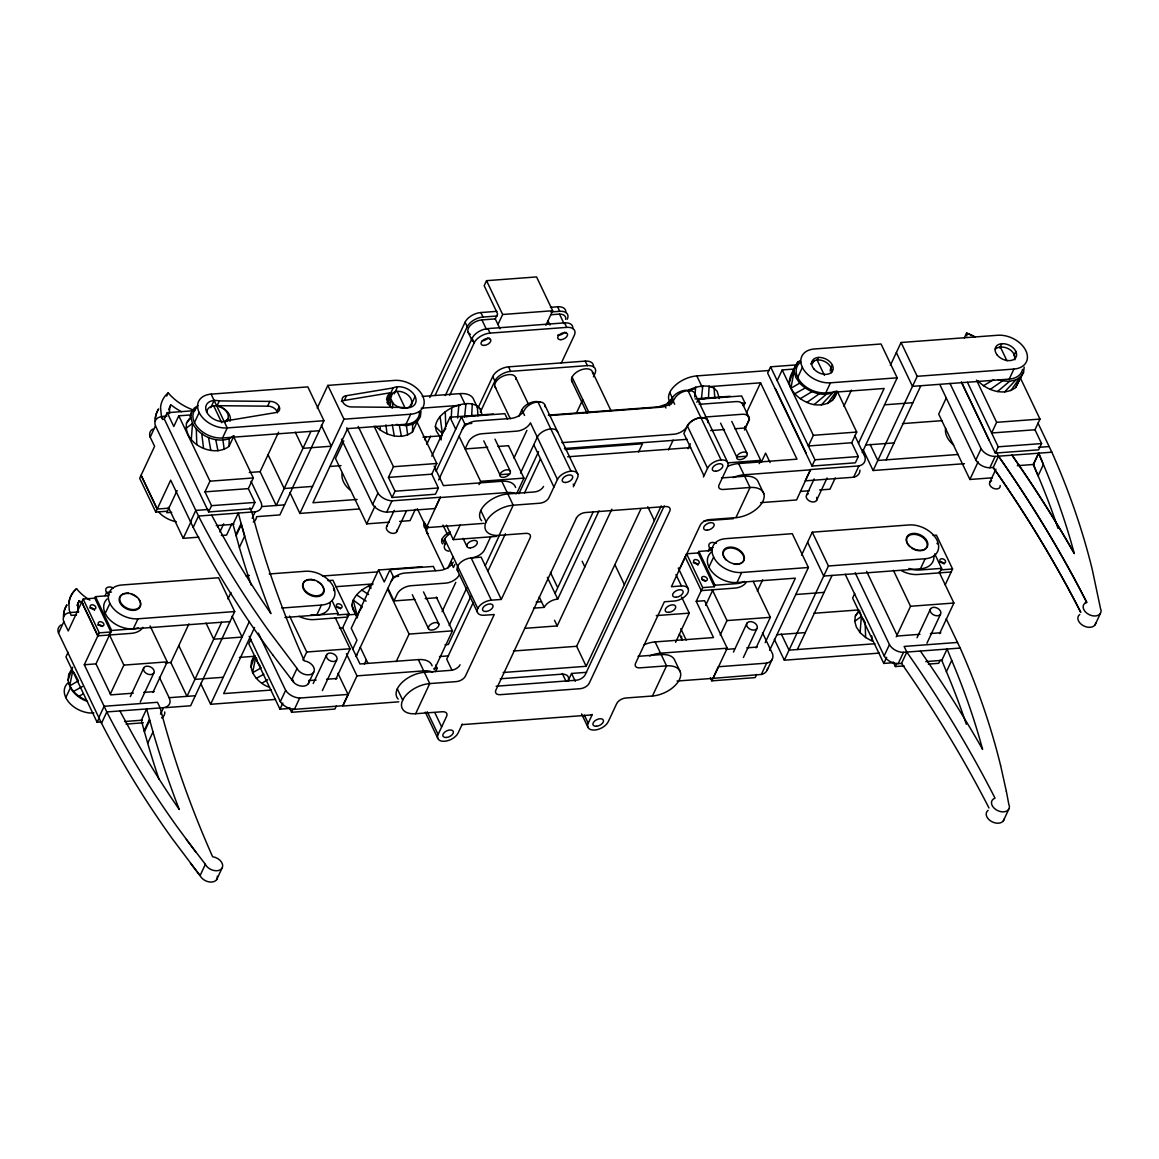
<?xml version="1.0" encoding="UTF-8"?>
<svg xmlns="http://www.w3.org/2000/svg" width="1159" height="1159" viewBox="0 0 1159 1159"><rect width="100%" height="100%" fill="white"/><g stroke="black" fill="none" stroke-linecap="round" stroke-linejoin="round"><path stroke-width="1.5" d="M189.395 418.645L186.527 423.064C183.064 443.651 213.242 458.486 229.018 446.374L229.207 438.754L232.814 436.45M375.864 426.222C384.991 435.422 401.42 440.55 412.488 431.916L412.691 424.295L417.486 421.239L420.355 416.82L421.007 411.488M63.513 617.066L63.586 614.835A45.187 30.728 25.1 0 1 66.961 604.853A45.187 30.728 25.1 0 0 63.586 614.864M89.823 600.145A42.318 28.772 25.1 0 1 76.537 588.714A45.187 30.728 25.1 0 0 68.888 603.52L69.265 610.286L71.134 615.4L76.523 614.98M155.19 421.181L155.263 418.95A45.187 30.728 25.1 0 1 158.638 408.968A45.187 30.728 25.1 0 0 155.263 418.978M451.257 418.356L451.764 407.722C460.427 403.839 473.495 400.29 480.362 409.069L482.101 414.879M466.382 416.588L471.684 415.617L472.293 403.94M702.774 385.933L701.412 399.203L708.482 397.899L709.105 386.222L702.774 385.933L695.704 387.222L688.576 390.003M191.293 439.71L192.524 423.455L190.887 417.718L191.525 412.372L194.393 407.968L198.001 405.679M871.713 635.813L872.365 641.202L865.628 637.508L860.108 632.64L861.354 616.385L860.123 612.082M457.631 418.051L458.892 404.94M694.763 397.059L695.704 387.222M392.452 408.055L392.944 403.158L390.453 397.943L390.742 395.48C396.552 385.034 417.805 396.479 410.054 406.737M464.614 416.921L465.976 403.651M68.048 680.159L68.685 674.813L72.611 667.28L68.048 680.159C69.511 689.576 77.392 696.298 85.679 700.036M206.968 412.401L207.273 409.938C213.068 399.493 234.321 410.938 226.584 421.195M268.555 686.939C256.603 682.593 245.056 667.598 254.705 655.69M836.972 391.278C834.813 405.259 817.79 407.62 806.925 402.405C800.304 399.391 794.379 394.755 790.916 388.251C785.99 378.848 794.089 370.243 797.783 362.086L800.188 360.565M835.002 391.336C823.469 398.102 808.33 392.162 799.681 383.151L790.916 388.251L794.929 366.505L797.783 362.086M831.582 372.778C833.582 362.622 816.168 354.857 810.663 364.056M860.108 632.64L856.356 627.062L854.719 621.325L855.356 615.98L858.225 611.575M1014.849 359.797C1016.457 350.293 1002.535 343.441 995.248 349.033M977.95 380.847C987.149 390.583 1004.1 396.479 1015.675 387.512L1023.542 372.416L1024.179 367.084M390.003 407.331L391.206 400.579L387.99 404.245M72.698 671.119L69.685 685.896L78.435 680.797L73.857 672.35M255.574 658.022L252.546 672.799L261.311 667.7M391.409 396.494L392.061 393.437M357.233 616.878L352.814 609.272L351.872 604.94C353.582 594.596 363.332 587.83 372.561 584.44M358.015 615.27L358.884 611.952L362.303 606.823L353.176 599.985L357.58 616.921M441.057 438.537L436.291 430.887L435.349 426.57C436.595 417.675 444.375 411.735 451.764 407.722M441.492 436.885L442.361 433.567L445.78 428.453M830.206 371.068L831.133 367.664M189.931 417.081L191.525 412.372M234.017 435.697L229.018 446.374M417.486 421.239L412.488 431.916M250.909 667.062L254.864 655.849M789.279 382.513L794.929 366.505M1020.804 376.689L1015.675 387.512M390.742 395.48L387.222 403.013L390.453 397.943M166.708 396.074L168.214 392.829A42.318 28.772 25.1 0 0 193.263 409.967M217.341 876.247A9.46 6.432 25.1 0 1 210.648 882.086A9.46 6.432 25.1 0 1 200.072 875.639L171.967 838.276A965.548 656.559 25.1 0 1 101.528 723.23L58.529 633.06L63.817 621.76L68.222 630.945L83.158 599.029L94.792 598.16L95.487 596.653L108.83 595.654M167.432 511.206L155.799 512.075L139.674 478.261L154.611 446.331L150.192 437.175L155.48 425.875A12.155 8.258 25.1 0 1 161.463 416.675L160.55 407.635A45.187 30.728 25.1 0 1 168.214 392.829M76.914 605.534L79.174 600.666A51.793 35.219 25.1 0 0 82.984 603.448M194.958 410.619L167.215 412.691L164.274 418.964L208.62 511.945L251.981 508.7L254.922 502.427L248.33 488.62L253.328 477.943L233.205 435.755M168.591 409.649L170.851 404.781A51.793 35.219 25.1 0 0 181.47 411.706M68.091 652.329L65.947 656.907L97.124 722.274L100.587 722.014M190.467 414.951L178.79 415.82L173.792 426.498L167.215 412.691M105.107 595.639L106.614 592.423L111.481 592.061M194.451 422.586L199.16 412.532A22.702 15.429 25.1 0 1 211.112 394.132L307.83 386.889L323.955 420.703L279.87 514.915L256.588 516.653M65.802 697.602L70.511 687.562M105.194 613.444L109.902 603.39A22.702 15.429 25.1 0 1 121.854 584.991L218.573 577.747L234.697 611.561L190.612 705.773L165.534 707.656M195.741 851.966L177.255 826.975A965.548 656.559 25.1 0 1 106.816 711.916L84.303 664.73L99.283 632.843L83.158 599.029M155.799 512.075L170.692 480.145L193.205 527.374A965.548 656.559 25.1 0 0 263.629 642.419L272.756 654.936M210.779 407.649L214.125 400.463M133.314 693.154L110.771 694.878L95.98 663.861L111.626 630.467L95.487 596.653M177.11 490.503L166.722 512.713L171.735 512.336M230.018 421.253A14.183 9.649 25.1 0 0 217.066 405.679L219.297 400.913L269.844 401.405A7.562 5.143 25.1 0 1 279.203 406.534L276.972 411.315M133.271 628.844L137.979 618.805L234.697 611.561M196.393 408.084A22.702 15.429 25.1 0 0 197.812 427.599A22.702 15.429 25.1 0 0 222.528 437.986L227.236 427.932L211.112 394.132M98.834 717.624L104.136 706.28L157.494 702.296L160.188 707.961A1324.52 900.673 25.1 0 0 212.619 856.747A9.46 6.432 25.1 0 1 222.499 864.295A9.46 6.432 25.1 0 1 216.327 870.757A9.46 6.432 25.1 0 1 205.36 864.31L186.367 839.493M190.511 521.738L195.799 510.395M97.124 722.274L99.268 717.696M110.322 694.053L123.868 665.107L109.062 634.06M198.826 537.168L183.223 538.341L191.496 520.652M208.62 511.945L211.561 505.672L204.969 491.865L209.967 481.188L178.79 415.82M101.528 723.259L106.816 711.916L163.52 707.685A12.155 8.258 25.1 0 0 169.489 698.471L159.363 677.233M193.205 527.374L198.493 516.03L155.48 425.875M130.33 696.617L143.875 667.671M217.066 405.679L267.613 406.172L269.844 401.405M140.253 702.064L153.799 673.118A5.679 3.854 25.1 0 0 148.193 666.208A5.679 3.854 25.1 0 0 144.527 671.843A5.679 3.854 25.1 0 0 153.799 673.118M219.935 531.88L223.687 523.839M152.93 692.416L167.229 661.861L150.076 625.918M231.843 523.839L226.584 535.096L221.383 535.487M221.659 622.238L186.976 696.356L170.851 662.542L188.946 623.875M310.916 431.38L276.233 505.483L260.109 471.684L278.58 432.206M144.151 730.764L149.453 719.435M235.828 534.879L241.115 523.549M149.699 720.391L144.411 731.735L141.34 720.246L146.628 708.946L153.002 731.981A1339.659 910.974 25.1 0 0 178.385 807.244L179.254 809.518L172.14 799.044A950.394 646.273 25.1 0 1 126.664 723.361M236.088 535.835L241.376 524.505L238.305 513.06L233.017 524.39L239.377 547.396A1339.659 910.974 25.1 0 0 251.199 585.02M160.493 714.161L163.52 707.685M252.169 518.276L255.183 511.785A12.155 8.258 25.1 0 0 261.166 502.615L251.025 481.347M159 779.312A1339.659 910.974 25.1 0 1 147.7 743.267L153.002 731.952M239.377 547.396L244.665 536.066L241.376 524.505L244.665 536.095A1339.659 910.974 25.1 0 0 270.047 611.372L270.931 613.633L263.803 603.158A950.394 646.273 25.1 0 1 218.341 527.504L211.59 515.06M317.204 408.127L327.838 385.396L394.553 380.398A22.702 15.429 25.1 0 1 422.629 395.813A22.702 15.429 25.1 0 1 410.677 414.212L405.969 424.266L347.599 428.627L312.916 502.745L357.146 499.442M227.946 599L230.974 592.495M341.354 401.449A7.562 5.143 25.1 0 1 344.324 400.434L346.555 395.668L393.176 387.903A14.183 9.649 25.1 0 1 415.125 396.364L410.416 406.418M275.523 699.428L210.619 704.281L249.388 621.441M359.377 508.96L299.877 513.423L343.977 419.196L327.838 385.396M254.574 627.555L223.658 693.604L271.409 690.04M250.952 639.232L248.808 643.81L279.985 709.178L290.387 708.395M343.803 440.826L335.516 458.515L366.693 523.882L389.25 522.187M388.468 397.957L393.176 387.903M394.219 393.915L397.58 386.744M269.236 573.966L305.295 571.271A22.702 15.429 25.1 0 1 333.372 586.671A22.702 15.429 25.1 0 1 321.42 605.07L316.711 615.125A22.702 15.429 25.1 0 0 330.214 602.593M337.95 673.278L348.033 694.429L342.745 705.73L294.386 709.351A13.488 9.171 25.1 0 1 280.348 701.644L285.636 690.344L258.356 633.147M377.935 493.154A13.488 9.171 25.1 0 0 391.974 500.847L440.333 497.24L435.045 508.54L386.686 512.162A13.488 9.171 25.1 0 1 372.647 504.455L377.935 493.154L346.758 427.787M205.36 864.31L200.072 875.639L190.453 863.238M309.004 680.347A9.46 6.432 25.1 0 1 302.325 686.2A9.46 6.432 25.1 0 1 291.749 679.754L297.037 668.424L268.917 631.09A965.548 656.559 25.1 0 1 198.493 516.059L255.183 511.785M279.985 709.178L282.839 703.064M302.977 660.051L306.729 652.01L289.591 616.066M366.693 523.882L374.98 506.193M416.689 421.297L436.813 463.484L431.814 474.161L438.392 487.968L435.451 494.241L392.09 497.486L395.031 491.213L388.453 477.407L393.452 466.729L374.096 426.164M429.83 397.523L465.078 322.202A13.242 7.476 -25.5 0 1 480.869 312.539L496.921 311.336M545.86 325.317L552.684 310.742L536.559 276.929L486.534 280.681L484.172 285.708L497.617 313.872L495.27 318.899L499.964 328.765M435.045 395.48L467.236 326.708A13.242 7.476 -25.5 0 1 483.013 317.044L497.283 315.972M336.4 705.918L334.922 709.062L291.575 712.292L293.039 709.163M331.996 600.55L338.138 613.43L337.443 614.936L349.062 614.067L332.937 580.253L327.954 580.63M294.386 709.351L299.674 698.051L348.033 694.429M386.686 512.162L391.974 500.847M216.69 879.565L221.977 868.221M308.352 683.651L313.64 672.336M424.6 439.783L426.135 436.508M445.288 395.581L472.104 338.269A13.242 7.476 -25.5 0 1 487.896 328.605L564.607 322.868A13.242 7.476 -25.5 0 1 572.836 328.533M313.205 683.52L326.751 654.574M386.715 526.432L394.234 510.366M426.744 444.288L430.583 436.103M449.735 395.176L474.248 342.774A13.242 7.476 -25.5 0 1 490.04 333.111L566.751 327.374A13.242 7.476 -25.5 0 1 574.313 335.299L561.289 363.129M347.657 617.081L349.062 614.067M432.119 665.846A22.702 12.821 -25.5 0 0 418.327 659.601L359.956 663.977L342.687 627.772L347.7 617.052L314.35 619.572A22.702 15.429 25.1 0 1 299.152 616.371M421.876 566.751L378.515 569.996L351.235 628.279L356.958 640.261L352.626 649.489M431.785 456.168L449.996 417.24L493.357 413.995M322.376 690.576L336.675 660.022A5.679 3.854 25.1 0 0 331.054 653.111A5.679 3.854 25.1 0 0 327.403 658.747A5.679 3.854 25.1 0 0 336.675 660.022M396.639 531.88L406.418 510.989M497.95 324.534L502.658 314.495L486.534 280.681M335.791 679.319L350.09 648.765L335.284 617.718M415.328 509.381L410.054 520.637L399.652 521.42M435.364 570.648L433.35 566.418L389.989 569.663L384.223 581.963L378.515 569.996M436.016 471.307L461.47 416.907L504.831 413.662L507.526 419.297M355.987 656.53L393.35 576.704L389.989 569.663M438.609 479.971L464.831 423.948L461.47 416.907M478.174 407.62L492.734 376.516A13.242 7.476 -25.5 0 1 508.511 366.852L585.237 361.115A13.242 7.476 -25.5 0 1 593.451 366.78M480.319 412.126L494.879 381.021A13.242 7.476 -25.5 0 1 510.67 371.358L587.381 365.621A13.242 7.476 -25.5 0 1 594.944 373.531L593.408 376.805M398.768 701.832L342.876 706.019L356.986 675.871L346.425 653.719M484.056 523.346L426.367 527.664L440.333 497.24M364.419 664.121L366.36 659.978M414.806 599.377L393.988 600.942L397.218 594.031A11.344 6.418 -25.5 0 1 410.75 585.744L445.78 583.122A11.344 6.418 -25.5 0 0 459.312 574.835M396.204 661.615L409.084 634.089L387.584 589.018M496.66 536.385L453.299 539.63L460.123 525.056M479.058 484.578L480.579 481.333L459.08 436.262M447.678 568.388L452.952 557.146M518.812 416.4L521.869 409.851A11.344 6.418 -25.5 0 1 539.935 402.202M454.893 564.346L453.43 567.49L450.735 561.854M442.057 611.691L455.777 582.369M513.959 458.051L526.91 430.38M449.17 625.512L466.744 587.946M490.779 536.603L484.679 549.641A11.344 6.418 -25.5 0 1 471.148 557.928A11.344 6.418 -25.5 0 0 459.732 563.274A11.344 6.418 -25.5 0 0 458.051 571.315M520.521 473.06L537.298 437.204A11.344 6.418 -25.5 0 1 548.12 429.366A11.344 6.418 -25.5 0 1 557.725 432.046M434.263 669.714L452.445 630.844L436.32 597.044M517.117 492.662L523.94 478.102L508.569 445.896M397.305 688.881L402.68 700.152A22.702 12.821 -25.5 0 0 415.632 713.727L429.743 683.578L424.368 672.321A22.702 12.821 -25.5 0 0 401.521 682.999A22.702 12.821 -25.5 0 0 398.174 699.109M480.782 510.511L486.157 521.782A22.702 12.821 -25.5 0 0 499.109 535.357L513.22 505.208L507.845 493.937A22.702 12.821 -25.5 0 0 485.013 504.629A22.702 12.821 -25.5 0 0 481.651 520.724M435.639 671.612L437.175 668.352L435.654 665.179M470.974 596.117L448.345 644.476L444.998 644.737M485.215 565.693L499.457 535.255M518.884 493.748L538.573 451.662M473.234 602.521L446.722 659.196L451.952 670.148M487.867 571.257L505.411 533.777M524.476 493.053L540.485 458.834M576.545 412.836L582.673 399.739M461.659 725.447L458.124 732.981A11.344 6.418 -25.5 0 1 444.592 741.267A11.344 6.418 -25.5 0 1 438.116 734.473L446.635 716.262A7.562 4.274 -25.5 0 0 442.318 711.742L415.632 713.727M444.708 539.167L477.769 608.475A11.344 6.418 -25.5 0 1 491.3 600.188L501.311 599.435L530.112 537.877A7.562 4.274 -25.5 0 0 525.795 533.357L499.109 535.357M573.937 485.505L577.472 477.972A11.344 6.418 -25.5 0 0 570.981 471.177A11.344 6.418 -25.5 0 0 557.45 479.464L548.931 497.689A7.562 4.274 -25.5 0 1 539.906 503.209L513.22 505.208A22.702 12.821 -25.5 0 0 486.157 521.782M555.045 593.451L593.249 511.8M533.56 608.156L544.194 607.374A11.344 6.418 -25.5 0 1 557.725 599.087L599 510.902M524.882 628.337L557.204 625.918L611.822 509.221M638.609 451.981L642.448 443.781L565.23 449.547M503.151 672.51L586.179 666.295L576.646 646.287L641.086 508.584M668.526 449.938L673.118 440.145M696.849 402.26L698.283 399.189L741.644 395.943L745.005 402.984L743.556 406.07M586.584 672.321L571.575 673.451L568.04 680.985A11.344 6.418 -25.5 0 0 561.564 674.19L500.224 678.783M561.898 442.492A11.344 6.418 -25.5 0 0 563.781 442.492L673.857 434.234A11.344 6.418 -25.5 0 0 687.388 425.947A11.344 6.418 -25.5 0 1 699.587 417.848A11.344 6.418 -25.5 0 1 707.975 422.557A11.344 6.418 -25.5 0 0 699.587 417.819A11.344 6.418 -25.5 0 0 687.388 425.947L683.853 433.509L703.339 474.364A1.898 0.884 85.7 0 1 703.426 477.03M586.179 666.295L661.253 505.875M688.011 448.721L690.3 443.825M664.237 505.889L585.223 674.712A7.562 4.274 -25.5 0 1 576.211 680.232L496.153 686.229M638.058 656.327L661.181 654.589L666.555 665.86A22.702 12.821 -25.5 0 1 679.507 679.449A22.702 12.821 -25.5 0 1 652.445 696.008L625.759 698.008A7.562 4.274 -25.5 0 0 616.733 703.527L608.214 721.753A11.344 6.418 -25.5 0 1 594.683 730.04A11.344 6.418 -25.5 0 1 588.207 723.245L591.727 715.711M704.02 475.769L707.541 468.236A11.344 6.418 -25.5 0 1 721.072 459.949A11.344 6.418 -25.5 0 1 727.548 466.744L719.029 484.955A7.562 4.274 -25.5 0 0 723.346 489.475L750.032 487.49A22.702 12.821 -25.5 0 1 762.984 501.065A22.702 12.821 -25.5 0 1 735.922 517.638L709.236 519.623A7.562 4.274 -25.5 0 0 700.224 525.157L671.409 586.715L681.42 585.961A11.344 6.418 -25.5 0 1 687.895 592.742A11.344 6.418 -25.5 0 1 674.364 601.028L664.353 601.782L635.552 663.339A7.562 4.274 -25.5 0 0 639.869 667.859L666.555 665.86L652.445 696.008M709.265 386.657L760.565 382.818L746.454 412.966L749.467 419.297L744.455 430.018M796.624 364.868L770.605 366.809L767.664 373.097L812.01 466.063L855.371 462.818L858.312 456.545L851.72 442.738L856.718 432.061L837.377 391.496M680.101 567.533L686.577 553.799L698.196 552.93L698.906 551.423L712.249 550.424M777.182 380.616L782.18 369.938L793.857 369.069M708.221 551.104L709.728 547.888L712.973 547.642M708.917 567.128L713.625 557.073A22.702 15.429 25.1 0 1 725.577 538.674L792.278 533.691L808.403 567.49L769.634 650.344M797.696 377.443L802.39 367.389A22.702 15.429 25.1 0 1 814.342 348.989L881.043 343.991L897.182 377.805L862.209 452.532M675.61 642.274L689.257 613.125L681.579 597.03M759.232 463.614L760.739 460.369L744.614 426.57M644.172 644.679A22.702 12.821 -25.5 0 1 655.125 641.912L713.495 637.551L696.226 601.347L701.238 590.626L734.603 588.135A22.702 15.429 25.1 0 0 746.382 582.122M761.304 462.296L765.592 453.111L770.098 462.557M686.577 553.799L702.702 587.613L701.296 590.626L685.114 556.813M735.922 517.638L750.032 487.49L744.658 476.219L721.535 477.943M817.037 360.319L818.37 357.436M705.643 605.317L712.915 589.757M702.702 587.613L714.335 586.744L715.031 585.237L698.906 551.423M830.395 369.446L832.408 365.143M710.858 552.64A22.702 15.429 25.1 0 0 712.278 572.14A22.702 15.429 25.1 0 0 736.994 582.528L741.702 572.488L808.403 567.49M800.71 362.057A22.702 15.429 25.1 0 0 800.463 381.76A22.702 15.429 25.1 0 0 825.773 392.843L830.467 382.803L897.182 377.805M782.18 369.938L813.357 435.306L808.374 445.983L851.72 442.738M720.217 635.045L726.983 620.572L712.177 589.525M812.01 466.063L814.951 459.79L770.605 366.809M756.653 674.466L755.175 677.609L711.814 680.855L718.261 666.758L766.621 663.136A13.488 9.171 25.1 0 0 772.589 653.937L762.463 632.698M854.763 435.465L864.889 456.718A13.488 9.171 25.1 0 1 858.92 465.918L810.561 469.54L805.259 480.84L853.632 477.218A13.488 9.171 25.1 0 0 859.949 470.134M677.044 681.043L713.104 678.348L727.215 648.2L704.571 600.724L696.226 601.347M810.561 469.54L796.581 499.964L760.521 502.658M757.378 591.09L762.651 579.804M843.882 406.229L851.416 390.119M806.621 495.023L814.154 478.942M733.444 652.068L746.99 623.122M816.544 500.471L827.091 477.957M743.383 657.515L756.914 628.569A5.679 3.854 25.1 0 0 751.307 621.673A5.679 3.854 25.1 0 0 747.642 627.309A5.679 3.854 25.1 0 0 756.914 628.569M835.248 477.957L829.974 489.214L819.572 489.996M756.045 647.881L770.344 617.327L753.191 581.369M801.55 555.132L812.285 532.184L909.018 524.955A22.702 15.429 25.1 0 1 937.095 540.355A22.702 15.429 25.1 0 1 925.143 558.754L920.434 568.808L823.716 576.052L807.591 542.238M890.329 365.433L901.065 342.499L997.783 335.255A22.702 15.429 25.1 0 1 1025.86 350.67A22.702 15.429 25.1 0 1 1013.908 369.069L1009.214 379.123L912.481 386.353L896.356 352.553M765.201 642.622L795.364 578.167L736.994 582.528M858.5 443.26L884.129 388.482L825.773 392.843M713.104 678.348L761.333 674.437L766.621 663.136M853.632 477.218L858.92 465.918M767.099 670.264L772.387 658.949M879.261 653.111L784.324 660.21L828.424 565.998L812.285 532.184M964.447 463.687L873.104 470.525L917.189 376.313L901.065 342.499M797.363 649.533L832.061 575.415M886.142 459.848L920.826 385.73M964.288 337.964L966.563 333.082A45.187 30.728 25.1 0 1 974.994 336.965A45.187 30.728 25.1 0 0 966.563 333.111A42.318 28.772 25.1 0 1 966.794 335.98M854.763 593.495L852.618 598.073L883.795 663.426L894.197 662.658M946.222 398.03L938.703 414.111L969.88 479.478L992.423 477.798M999.797 348.019L1001.811 343.716M1013.835 355.726L1015.849 351.423M901.731 663.354L898.196 663.643A12.155 8.258 25.1 0 1 884.158 655.936L889.446 644.607L855.154 572.705M993.408 467.468L989.858 467.758A12.155 8.258 25.1 0 1 975.82 460.022L981.122 448.721L949.945 383.354M883.795 663.426L886.649 657.327M896.24 636.827L910.539 606.273L893.401 570.329M969.88 479.478L978.153 461.789M976.515 380.138L996.624 422.325L991.626 433.002L1034.987 429.757L1039.985 419.08L1020.644 378.515M904.049 665.918L895.371 666.555L896.849 663.426M1034.987 429.757L1041.579 443.564L1038.638 449.837L995.277 453.082L998.218 446.809L967.475 382.34M939.529 572.879L941.644 568.359L934.734 553.872M898.196 663.643L903.484 652.314L960.188 648.069A965.548 656.559 25.1 0 1 1000.579 765.404M989.858 467.758L995.161 456.429A12.155 8.258 25.1 0 1 981.122 448.721M957.493 642.434L904.136 646.447L906.816 652.082L901.528 663.397A1324.52 900.673 25.1 0 1 988.975 807.968M917.001 637.769L930.547 608.837M989.887 482.028L995.914 469.178M945.193 584.846L952.568 568.997L936.429 535.183L933.111 535.444M926.939 643.216L940.485 614.284A5.679 3.854 25.1 0 0 934.864 607.374A5.679 3.854 25.1 0 0 931.199 613.01A5.679 3.854 25.1 0 0 940.485 614.284M939.601 633.582L953.9 603.028L939.094 571.981M940.21 660.181L938.732 663.31L928.33 664.093M941.803 660.384L947.091 649.04L952.234 661.615A950.394 646.273 25.1 0 1 979.616 738.645L982.6 749.409L981.354 747.149A1339.659 910.974 25.1 0 0 935.646 673.422L928.055 662.151M966.331 724.288A950.394 646.273 25.1 0 0 946.946 672.915L946.425 671.684L951.713 660.384M1003.433 820.688L1008.721 809.359M1095.11 624.802L1100.398 613.473M78.305 611.952L78.16 611.3A35.726 24.296 25.1 0 1 79 601.057L79.174 600.666M832.408 400.492L837.131 391.438M548.366 415.139L658.428 406.881L666.541 404.143L671.959 398.595A11.344 6.418 -25.5 0 1 690.025 390.945M812.285 363.593L814.197 360.608M228.193 418.66L224.658 422.108M68.685 674.813L71.554 670.409M411.677 404.201C407.765 411.199 397.349 408.142 392.944 403.158M251.561 661.717L254.415 657.312M1010.88 390.569L1023.542 372.416M827.613 403.549L836.421 391.191M186.527 423.064L190.887 417.718M855.356 615.98L859.717 610.648M821.34 404.94L832.611 392.872M1004.607 391.959L1015.864 379.891L1020.673 376.834M814.212 404.549L826.338 394.263M997.479 391.568L1009.605 381.282L1015.864 379.891M185.889 428.395L192.524 423.455C199.391 435.943 215.444 443.158 229.207 438.754M854.719 621.325L861.354 616.385L864.165 620.558M806.925 402.405L819.21 393.872M990.192 389.41L1002.477 380.891L1009.605 381.282M78.957 696.342L83.347 693.734M261.818 683.245L267.686 679.754M800.203 398.71L811.923 391.728M983.455 385.73L993.727 379.616M73.437 691.474L82.448 686.505M256.313 678.377L263.817 674.234M794.683 393.828L805.186 388.033M1085.041 603.173L1086.722 602.318L1080.347 589.989A1310.771 891.329 25.1 0 0 998.493 456.197L996.479 451.952M396.378 424.426L406.418 425.686L412.691 424.295M344.324 400.434L390.931 392.669A14.183 9.649 25.1 0 0 391.525 407.707M550.438 307.338L557.58 306.802A13.242 7.476 -25.5 0 1 565.809 312.466M502.658 314.495L552.684 310.742M550.815 311.974L559.725 311.307A13.242 7.476 -25.5 0 1 567.287 319.232M470.337 334.343A11.344 6.418 -25.5 0 1 469.641 326.215A11.344 6.418 -25.5 0 1 481.927 319.898L495.27 318.899M550.612 314.755L559.493 314.103A11.373 6.418 -25.5 0 1 565.664 319.362M422.253 396.45L460.007 393.625A22.702 12.821 -25.5 0 1 473.814 399.869L477.653 407.925M670.626 402.709A22.702 12.821 -25.5 0 1 673.973 386.599A22.702 12.821 -25.5 0 1 696.82 375.907L768.736 370.532M421.166 408.214L460.08 405.302M323.955 420.703L227.236 427.932A22.702 15.429 25.1 0 1 199.16 412.532M343.977 419.196L410.677 414.212M917.189 376.313L1013.908 369.069M695.154 398.899L730.17 396.277M222.528 437.986L319.261 430.742M464.831 423.948L471.771 423.426M741.528 403.245L745.005 402.984M422.977 437.175L440.666 435.842M884.534 404.81L912.886 402.695M487.664 447.244L465.121 448.939L468.352 442.028A11.344 6.418 -25.5 0 1 481.883 433.741L516.914 431.119A11.344 6.418 -25.5 0 0 530.445 422.832L557.45 479.464M498.08 446.476L508.482 445.693M710.597 430.568L724.476 429.525M734.878 428.758L745.28 427.975L748.526 421.065A11.344 6.418 -25.5 0 0 742.035 414.27L707.019 416.892A11.344 6.403 -25.5 0 1 705.136 416.892M564.433 448.504L687.171 439.319M249.286 472.495L260.109 471.684M330.402 466.425L341.007 465.628M902.484 423.614L942.166 420.645M393.452 466.729L436.813 463.484M813.357 435.306L856.718 432.061M209.967 481.188L253.328 477.943M996.624 422.325L1039.985 419.08M567.62 456.805L690.576 447.606M388.453 477.407L431.814 474.161M204.969 491.865L248.33 488.62M312.524 486.403L284.172 488.533L268.048 454.719M865.73 445.013L894.082 442.897M509.656 473.959L499.906 474.683L483.781 440.869M746.468 456.226L736.718 456.965L720.594 423.151M480.579 481.333L523.94 478.102M727.794 462.847L760.739 460.369M515.61 487.49A22.702 12.821 -25.5 0 0 501.804 481.26L443.433 485.621L434.132 466.135M727.664 466.309A22.702 12.821 -25.5 0 1 738.602 463.542L796.972 459.167L760.565 382.818M395.031 491.213L438.392 487.968M814.951 459.79L858.312 456.545M157.175 509.062L141.079 475.219L157.218 509.062L168.837 508.164M211.561 505.672L254.922 502.427M998.218 446.809L1041.579 443.564M195.799 510.424L208.258 509.467M1038.493 447.374L1049.17 446.548M261.804 506.57L284.563 504.86M958.29 454.458L877.798 460.471L870.119 444.375M440.478 497.515L507.178 492.532A22.702 12.821 -25.5 0 1 516.233 493.792M733.039 477.58A22.702 12.821 -25.5 0 1 743.991 474.799L810.692 469.815M995.161 456.443L1051.85 452.184A965.548 656.559 25.1 0 1 1092.256 569.489L1100.471 608.33A9.46 6.432 25.1 0 1 1096.197 615.893A9.46 6.432 25.1 0 1 1084.491 610.764A9.46 6.432 25.1 0 1 1086.722 602.289A1324.52 900.673 25.1 0 0 998.493 456.168L993.205 467.512A1310.771 891.329 25.1 0 1 1075.059 601.304L1080.739 612.285M507.845 493.937L534.531 491.938A7.562 4.274 -25.5 0 0 543.557 486.418M216.24 525.65L233.959 524.288M1017.327 465.701L1034.161 464.411M800.492 491.416L809.156 490.779M703.977 520.869L733.459 518.667M245.795 575.719L249.402 575.443M322.448 576.037L376.53 571.981M393.35 576.704L398.551 576.313M335.922 586.7L373.053 583.919M78.769 611.894L69.786 612.589A12.155 8.258 25.1 0 0 63.817 621.789M828.424 565.998L925.143 558.754M281.753 608.04L321.42 605.07M425.208 598.609L437.349 597.696M111.626 630.467L229.989 621.615M284.882 617.501L338.138 613.43M715.031 585.237L736.718 583.614A22.702 15.429 25.1 0 0 744.426 581.383M941.644 568.359L919.956 569.982A22.702 15.429 25.1 0 1 908.873 568.461M99.283 632.843L110.916 631.974L94.792 598.16M940.934 569.866L952.568 568.997M346.57 614.994L357.175 614.198M536.197 602.129L541.514 601.738M81.753 602.057L97.878 635.856L131.184 633.365A22.702 15.429 25.1 0 0 142.977 627.352M951.191 571.981L917.841 574.502A22.702 15.429 25.1 0 1 901.325 570.619M339.355 628.019L342.687 627.772M795.769 594.509L824.121 592.379M409.084 634.089L452.445 630.844M656.298 615.603L689.257 613.125M84.303 664.759L95.98 663.861M813.705 613.299L858.805 609.924M123.868 665.107L167.229 661.861M910.539 606.273L953.9 603.028M306.729 652.01L350.09 648.765M726.983 620.572L770.344 617.327M165.433 662.948L170.851 662.542M239.377 657.414L253.517 656.356M439.464 656.559L448.49 655.878M513.466 651.01L576.646 646.287M776.95 634.697L805.302 632.582M223.252 677.276L194.915 679.391L178.776 645.577M433.828 668.598L437.175 668.352M356.986 675.871L423.701 670.873A22.702 12.821 -25.5 0 1 432.756 672.148M649.562 655.951A22.702 12.821 -25.5 0 1 660.5 653.183L727.215 648.2M143.716 692.416L154.118 691.604M919.971 634.292L897.428 636.016L866.613 571.387M930.373 633.553L940.789 632.742M309.221 680.55L316.161 680.043M326.563 679.261L336.979 678.479M726.012 649.402L734.676 648.75M746.816 647.838L757.233 647.055M424.368 672.321L451.054 670.322A7.562 4.274 -25.5 0 0 460.08 664.788M874.929 643.738L789.033 650.156L781.354 634.06M168.939 697.704L195.306 695.733M124.564 721.535L142.282 720.174M925.766 661.586L942.484 660.297M126.041 724.1L143.397 722.796M461.63 724.665L591.713 714.929M708.482 397.899L713.234 398.117M471.684 415.617L474.842 415.762M998.102 379.601L1002.477 380.891M709.105 386.222L714.06 388.091L717.16 391.351L719.333 398.609M361.796 590.076L368.576 594.509M356.595 594.857L366.143 601.144M368.287 586.092L371.141 588.149M435.349 426.57L442.361 433.567L440.072 416.472M291.749 679.754L272.756 654.907M1012.039 455.154L1027.309 477.537A1339.659 910.974 25.1 0 1 1073.017 551.264L1074.277 553.495M1012.039 455.183L1019.08 465.353A1325.91 901.615 25.1 0 1 1073.046 551.293L1074.277 553.509L1071.278 542.731A950.409 646.273 25.1 0 0 1043.926 465.73L1038.507 453.212L1033.22 464.513L1038.623 477.03A950.409 646.273 25.1 0 1 1058.008 528.403M920.376 651.039L928.055 662.18M799.681 383.151L795.914 377.573L794.277 371.836M260.369 666.309L257.544 662.122L256.313 657.819M119.913 710.945L126.664 723.39M217.718 526.273L218.341 527.475M1038.029 423.194L1051.85 452.213M1000.362 346.976L1006.954 360.811M989.091 440.101L961.362 381.963L995.277 453.082M939.978 384.846L975.835 460.051M946.208 618.776L960.188 648.098M863.107 449.591L873.104 470.525M817.095 359.956L824.426 375.328M775.357 388.482L806.171 453.082M893.183 661.963L895.371 666.555M845.186 574.198L884.158 655.936M742.745 404.332L748.801 417.008M731.793 421.441L747.164 453.633M763.839 493.72L758.464 482.448A22.702 12.821 -25.5 0 0 744.658 476.219M696.82 375.907L702.195 387.178M738.602 463.542L743.991 474.799M698.283 399.189L700.963 404.824M694.922 393.727L727.982 463.078M688.011 390.612L721.072 459.949M687.388 425.976L707.541 468.236M669.743 392.481L672.814 398.928M671.959 398.595L674.654 404.23M671.075 400.072L672.423 402.897M669.844 401.536L671.191 404.346M668.323 402.912L669.656 405.722M664.585 405.201L665.932 408.011M774.342 639.275L784.324 660.21M698.196 552.93L714.335 586.744M592.51 371.967L610.938 410.605M585.237 361.115L587.381 365.621M557.58 306.802L559.725 311.307M564.607 322.868L566.751 327.374M559.493 314.103L564.027 323.607M678.247 567.953L688.316 589.076M647.78 506.729L654.386 520.579M675.987 574.574L681.42 585.961M547.975 320.797L550.003 325.027M572.068 377.124L588.96 412.546M571.648 380.789L587.149 413.299M710.351 677.783L711.814 680.855M680.797 628.714L686.215 640.087M679.348 633.915L682.434 640.405M680.362 672.104L674.987 660.833A22.702 12.821 -25.5 0 0 661.181 654.589M544.831 404.998L577.892 474.306M655.125 641.912L660.5 653.183M537.921 401.869L570.981 471.177M614.849 564.636L624.397 584.643M515.784 377.704L528.084 403.462M508.511 366.852L510.67 371.358M480.869 312.539L483.013 317.044M487.896 328.605L490.04 333.111M481.927 319.898L486.461 329.417M521.869 409.851L524.563 415.487M533.763 444.737L553.93 487.012M582.151 561.246L584.831 566.881M492.734 376.516L494.879 381.021M465.078 322.202L467.236 326.708M472.104 338.269L474.248 342.774M494.936 386.541L510.293 418.732M467.961 331.851L472.495 341.369M494.994 439.16L510.351 471.351M550.424 572.416L557.334 586.903M460.007 393.625L465.382 404.897M501.804 481.26L507.178 492.532M547.367 577.341L557.725 599.087M554.524 620.282L557.204 625.918M539.21 596.899L544.194 607.374M449.996 417.24L455.719 429.221M571.575 673.451L575.299 681.275M584.324 715.117L588.207 723.245M562.303 673.509L566.099 681.478M581.572 713.915L587.787 726.91M501.311 599.435L481.159 557.175L471.148 557.928L491.3 600.188M397.175 391.38L405.244 408.287M463.049 538.312L466.889 546.367M446.389 525.143L453.299 539.63M442.999 525.128L447.606 534.792M457.197 569.88L477.349 612.14M442.187 538.848L444.882 544.484M425.252 523.738L426.686 526.737A13.242 7.476 -25.5 0 0 427.99 533.372M417.298 508.671L426.367 527.664M426.744 532.256L444.404 569.286M358.189 426.396L392.09 497.486M423.513 591.901L438.87 624.107A5.679 3.202 -25.5 0 1 431.887 630.09A5.679 3.202 -25.5 0 1 430.206 624.759A5.679 3.202 -25.5 0 1 438.87 624.107M341.47 439.087L372.647 504.455M412.314 594.712L428.439 628.526M321.347 425.281L331.329 446.215L302.977 448.33L295.299 432.235M387.946 588.265L393.988 600.942M418.327 659.601L423.701 670.873M434.929 712.857L441.637 726.939M427.265 711.727L438.116 734.473M425.281 712.133L437.696 738.153M289.895 492.488L299.877 513.423M360.304 647.302L367.983 663.397M213.705 405.838L221.76 422.745M249.837 507.816L251.851 512.075A1324.52 900.673 25.1 0 0 304.281 660.862A9.46 6.432 25.1 0 1 314.161 668.41A9.46 6.432 25.1 0 1 307.99 674.871A9.46 6.432 25.1 0 1 297.037 668.424M292.082 678.493L293.618 681.724M162.796 419.486L161.463 416.675L166.853 416.269L161.463 416.704L162.811 419.515M289.373 707.7L291.575 712.292M249.171 636.291L280.348 701.644M232.09 616.139L242.072 637.073L213.72 639.203L206.041 623.093M168.417 507.294L183.223 538.341M200.637 683.346L210.619 704.281M81.753 602.028L97.834 635.871M941.803 660.355L946.425 671.713M351.872 604.94L357.204 617.979M440.275 437.044L441.144 439.956M144.411 731.706L147.715 743.296M1000.579 765.375L1006.345 791.307M480.362 409.069L480.985 411.952M399.29 425.295L401.42 436.363M215.806 439.754L217.935 450.822M1006.345 791.278L1008.794 804.216A9.46 6.432 25.1 0 1 1004.52 811.778A9.46 6.432 25.1 0 1 992.828 806.65A9.46 6.432 25.1 0 1 995.045 798.174A1324.52 900.673 25.1 0 0 906.816 652.082M392.293 424.745L394.292 435.972M208.533 437.595L210.822 450.431M406.418 425.686L407.693 434.973M222.934 440.145L224.209 449.431M385.933 424.831L387.005 433.814M201.796 433.915L203.535 448.272M714.06 388.091L714.813 398.203M477.247 405.809L478.001 415.922M865.107 621.963L865.628 637.508M681.55 636.248L681.666 639.71M380.166 426.671L380.282 430.134M196.291 429.033L196.798 444.592M445.288 411.691L445.737 426.773M397.03 529.895A5.679 3.854 25.1 0 1 390.221 532.749A5.679 3.854 25.1 0 1 387.425 525.693M566.027 332.314A5.302 2.999 -25.5 0 1 566.085 333.126M489.315 338.051A5.302 2.999 -25.5 0 1 489.373 338.877M564.578 332.227A5.302 2.999 -25.5 0 1 557.696 335.154M487.867 337.979A5.302 2.999 -25.5 0 1 482.13 340.92M442.637 543.962A11.344 6.418 -25.5 0 1 450.257 531.952M448.895 551.22A11.344 6.418 -25.5 0 1 446.128 542.513M572.503 382.238A11.344 6.418 -25.5 0 1 580.123 370.228A11.344 6.418 -25.5 0 1 592.655 373.705M495.791 387.975A11.344 6.418 -25.5 0 1 503.412 375.965A11.344 6.418 -25.5 0 1 515.943 379.442M427.599 533.691A11.344 6.418 -25.5 0 1 428.41 526.606M544.976 406.737A11.344 6.418 -25.5 0 0 536.588 402.028A11.344 6.418 -25.5 0 0 524.39 410.156A11.344 6.418 -25.5 0 1 510.858 418.442L475.842 421.065A11.344 6.418 -25.5 0 0 462.311 429.352M695.067 395.48A11.344 6.418 -25.5 0 0 686.679 390.771A11.344 6.418 -25.5 0 0 674.48 398.899A11.344 6.418 -25.5 0 1 660.949 407.186L550.887 415.444A11.344 6.418 -25.5 0 1 549.004 415.444M453.256 562.158A11.344 6.418 -25.5 0 1 439.725 570.445L404.708 573.068A11.344 6.418 -25.5 0 0 391.177 581.354M356.581 655.661A11.344 6.418 -25.5 0 1 357.073 654.212M444.143 541.079A11.344 6.418 -25.5 0 1 450.141 533.618M699.094 404.201A11.358 6.418 -25.5 0 0 700.978 404.201L735.994 401.594A11.344 6.418 -25.5 0 1 743.064 405.563M402.68 700.152A22.702 12.821 -25.5 0 1 429.743 683.578L456.429 681.593A7.562 4.274 -25.5 0 0 465.454 676.059L494.256 614.516L484.245 615.255A11.344 6.418 -25.5 0 1 477.769 608.475M592.321 714.451A1.898 0.884 85.7 0 1 591.206 714.552M573.27 484.1A1.898 0.884 85.7 0 1 573.357 486.766M462.238 724.187A1.898 0.884 85.7 0 1 461.804 724.65M425.831 528.866A13.242 7.476 -25.5 0 1 424.542 522.231M93.879 713.017A22.702 15.429 25.1 0 1 69.163 702.615A22.702 15.429 25.1 0 1 67.744 683.115M138.529 598.986A11.344 7.722 25.1 0 1 134.806 610.257A11.344 7.722 25.1 0 1 119.594 601.912A11.344 7.722 25.1 0 1 128.606 593.538M131.416 594.205A11.344 7.722 25.1 0 1 136.559 597.015M87.504 701.456A22.702 15.429 25.1 0 1 69.105 683.129M138.211 627.888A22.702 15.429 25.1 0 1 110.511 620.442A22.702 15.429 25.1 0 1 107.15 598.957M137.979 618.805A22.702 15.429 25.1 0 1 109.902 603.39M317.58 581.659A11.344 7.722 25.1 0 1 320.565 595.856A11.344 7.722 25.1 0 1 303.035 588.178A11.344 7.722 25.1 0 1 314.871 580.471M953.698 445.07A22.702 15.429 25.1 0 1 945.643 428.164M1022.513 369.373A22.702 15.429 25.1 0 1 1009.214 379.123M830.467 382.803A22.702 15.429 25.1 0 1 802.39 367.389M693.285 562.709A3.028 2.057 25.1 0 1 697.863 565.215M701.992 579.486A3.028 2.057 25.1 0 1 705.367 580.963M734.067 564.1A10.967 7.461 25.1 0 0 736.747 564.361L739.21 564.042A10.967 7.461 25.1 0 0 743.035 554.973A10.967 7.461 25.1 0 0 730.431 547.946L727.968 548.25A10.967 7.461 25.1 0 0 726.563 560.348M816.588 497.37A5.679 3.854 25.1 0 1 814.038 501.919A5.679 3.854 25.1 0 1 807.012 498.848A5.679 3.854 25.1 0 1 808.345 493.763M933.937 556.277A22.702 15.429 25.1 0 1 920.434 568.808M741.702 572.488A22.702 15.429 25.1 0 1 713.625 557.073M691.242 389.946A22.702 12.821 -25.5 0 1 695.386 388.468M299.674 698.051A13.488 9.171 25.1 0 1 285.636 690.344M97.675 624.947A3.028 2.057 25.1 0 1 102.18 626.512M58.529 633.089A12.155 8.258 25.1 0 1 59.486 626.251M60.254 625.556A12.155 8.258 25.1 0 1 61.137 624.962M164.752 711.959A12.155 8.258 25.1 0 1 161.579 717.914M89.866 607.939A3.028 2.057 25.1 0 1 94.444 610.46M1095.733 623.238A9.46 6.432 25.1 0 1 1083.317 625.686A9.46 6.432 25.1 0 1 1079.753 614.473M993.205 467.483A1324.52 900.673 25.1 0 1 1080.637 612.053M68.888 603.549A45.187 30.728 25.1 0 1 76.552 588.743M78.16 611.329A35.726 24.296 25.1 0 1 79 601.086M939.254 562.014A3.028 2.057 25.1 0 1 944.078 564.056M903.484 652.343A12.155 8.258 25.1 0 1 889.446 644.636M1004.071 819.138A9.46 6.432 25.1 0 1 991.64 821.572A9.46 6.432 25.1 0 1 988.091 810.358M219.297 400.913A14.183 9.649 25.1 0 0 206.664 411.967A14.183 9.649 25.1 0 0 228.613 420.442L275.219 412.676A7.562 5.143 25.1 0 0 279.203 406.534M267.613 406.172A7.562 5.143 25.1 0 1 277.436 412.792M226.976 420.152A14.183 9.649 25.1 0 1 227.338 420.978M176.284 521.738A22.702 15.429 25.1 0 1 158.725 512.09M346.555 395.668A7.562 5.143 25.1 0 0 342.571 401.796A7.562 5.143 25.1 0 0 351.93 406.939L402.477 407.432A14.183 9.649 25.1 0 0 415.125 396.364M419.471 411.72A22.702 15.429 25.1 0 1 405.969 424.266M386.483 399.362A14.183 9.649 25.1 0 1 390.974 397.073M169.576 413.618A35.726 24.296 25.1 0 1 170.663 405.172M150.192 437.204A12.155 8.258 25.1 0 1 152.814 429.076M256.443 517.117A12.155 8.258 25.1 0 1 253.256 522.028M108.96 594.466A5.679 3.854 25.1 0 1 106.773 592.669L106.077 591.597A5.679 3.854 25.1 0 1 107.309 587.454A5.679 3.854 25.1 0 1 113.191 587.961M350.206 490.141A22.702 15.429 25.1 0 1 342.151 473.249M336.733 606.809A3.028 2.057 25.1 0 1 340.485 608.866M316.465 615.052A22.702 15.429 25.1 0 1 311.018 614.864M333.459 588.366A3.028 2.057 25.1 0 1 333.806 590.597M712.09 549.931A5.679 3.854 25.1 0 1 709.888 548.135L709.192 547.048A5.679 3.854 25.1 0 1 710.424 542.919A5.679 3.854 25.1 0 1 716.305 543.426M1000.203 485.491A5.679 3.854 25.1 0 1 992.741 488.011A5.679 3.854 25.1 0 1 991.611 480.768M912.046 548.395A10.967 7.461 25.1 0 0 920 550.728L922.463 550.424A10.967 7.461 25.1 0 0 926.273 541.354A10.967 7.461 25.1 0 0 913.669 534.328L911.206 534.632A10.967 7.461 25.1 0 0 909.815 546.715M936.95 543.296A3.028 2.057 25.1 0 1 937.327 543.875M767.606 668.366A13.488 9.171 25.1 0 1 761.333 674.437M500.137 473.93L499.848 474.9A5.679 3.202 -25.5 0 0 503.368 477.334A5.679 3.202 -25.5 0 0 509.511 474.176L510.134 473.191A5.679 3.202 -25.5 0 0 506.903 469.801A5.679 3.202 -25.5 0 0 500.137 473.93M736.936 456.211L736.66 457.182A5.679 3.202 -25.5 0 0 740.181 459.616A5.679 3.202 -25.5 0 0 746.324 456.458L746.947 455.473A5.679 3.202 -25.5 0 0 743.701 452.068A5.679 3.202 -25.5 0 0 736.936 456.211M576.414 518.059L495.864 690.156A7.562 4.274 -25.5 0 0 500.195 694.676L580.239 688.692A7.562 4.274 -25.5 0 0 589.265 683.158L669.801 511.061A7.562 4.274 -25.5 0 0 665.483 506.541L585.425 512.524A7.562 4.274 -25.5 0 0 576.414 518.059M1038.768 453.155L1033.466 464.498L1038.102 475.827L1043.39 464.498L1038.768 453.155M311.307 579.428L308.729 579.5A10.967 7.461 25.1 0 0 303.47 587.859A10.967 7.461 25.1 0 0 315.378 595.755L317.957 595.697A10.967 7.461 25.1 0 0 323.216 587.338A10.967 7.461 25.1 0 0 311.307 579.428M128.142 593.22L125.563 593.292A10.967 7.461 25.1 0 0 120.304 601.651A10.967 7.461 25.1 0 0 132.213 609.547L134.792 609.489A10.967 7.461 25.1 0 0 140.051 601.115A10.967 7.461 25.1 0 0 128.142 593.22M560.999 339.688A5.302 2.999 -25.5 0 0 567.504 334.111A5.302 2.999 -25.5 0 0 559.42 334.705A5.302 2.999 -25.5 0 0 560.999 339.688M484.288 345.425A5.302 2.999 -25.5 0 0 490.793 339.848A5.302 2.999 -25.5 0 0 482.709 340.456A5.302 2.999 -25.5 0 0 484.288 345.425M446.36 737.501A5.679 3.202 -25.5 0 0 453.328 731.517A5.679 3.202 -25.5 0 0 444.665 732.169A5.679 3.202 -25.5 0 0 446.36 737.501M486.012 611.488A5.679 3.202 -25.5 0 0 492.995 605.52A5.679 3.202 -25.5 0 0 484.332 606.157A5.679 3.202 -25.5 0 0 486.012 611.488M676.132 597.262A5.679 3.202 -25.5 0 0 683.1 591.293A5.679 3.202 -25.5 0 0 674.437 591.93A5.679 3.202 -25.5 0 0 676.132 597.262M565.693 482.492A5.679 3.202 -25.5 0 0 572.676 476.508A5.679 3.202 -25.5 0 0 564.013 477.16A5.679 3.202 -25.5 0 0 565.693 482.492M596.45 726.273A5.679 3.202 -25.5 0 0 603.419 720.29A5.679 3.202 -25.5 0 0 594.755 720.941A5.679 3.202 -25.5 0 0 596.45 726.273M715.784 471.264A5.679 3.202 -25.5 0 0 722.767 465.281A5.679 3.202 -25.5 0 0 714.103 465.932A5.679 3.202 -25.5 0 0 715.784 471.264M997.233 355.074A11.344 7.722 25.1 0 0 1015.777 357.609A11.344 7.722 25.1 0 0 1004.549 343.803A11.344 7.722 25.1 0 0 997.233 355.074M813.792 368.808A11.344 7.722 25.1 0 0 832.336 371.344A11.344 7.722 25.1 0 0 821.108 357.537A11.344 7.722 25.1 0 0 813.792 368.808M694.125 562.593A3.028 2.057 25.1 0 0 699.065 563.274A3.028 2.057 25.1 0 0 696.066 559.594A3.028 2.057 25.1 0 0 694.125 562.593M702.18 579.5A3.028 2.057 25.1 0 0 707.135 580.181A3.028 2.057 25.1 0 0 704.136 576.487A3.028 2.057 25.1 0 0 702.18 579.5M908.453 544.759A11.344 7.722 25.1 0 0 927.012 547.294A11.344 7.722 25.1 0 0 915.769 533.502A11.344 7.722 25.1 0 0 908.453 544.759M725.012 558.493A11.344 7.722 25.1 0 0 743.556 561.028A11.344 7.722 25.1 0 0 732.329 547.222A11.344 7.722 25.1 0 0 725.012 558.493M470.337 547.932A5.679 3.202 -25.5 0 0 477.305 541.948A5.679 3.202 -25.5 0 0 468.642 542.6A5.679 3.202 -25.5 0 0 470.337 547.932M668.7 612.372A5.679 3.202 -25.5 0 0 675.668 606.389A5.679 3.202 -25.5 0 0 667.005 607.041A5.679 3.202 -25.5 0 0 668.7 612.372M98.776 624.73A3.028 2.057 25.1 0 0 103.716 625.411A3.028 2.057 25.1 0 0 100.717 621.731A3.028 2.057 25.1 0 0 98.776 624.73M90.706 607.823A3.028 2.057 25.1 0 0 95.646 608.504A3.028 2.057 25.1 0 0 92.662 604.824A3.028 2.057 25.1 0 0 90.706 607.823M707.135 530.214A5.679 3.202 -25.5 0 0 714.118 524.23A5.679 3.202 -25.5 0 0 705.454 524.882A5.679 3.202 -25.5 0 0 707.135 530.214M336.921 606.823A3.028 2.057 25.1 0 0 341.862 607.504A3.028 2.057 25.1 0 0 338.877 603.825A3.028 2.057 25.1 0 0 336.921 606.823M940.413 561.753A3.028 2.057 25.1 0 0 945.367 562.434A3.028 2.057 25.1 0 0 942.368 558.754A3.028 2.057 25.1 0 0 940.413 561.753"/></g></svg>
